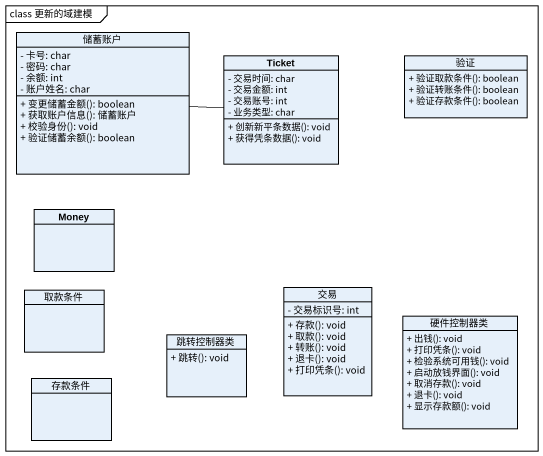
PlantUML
@startuml
mainframe class 更新的域建模
hide circle
hide empty members
skinparam classAttributeIconSize 0
class 储蓄账户 {
  - 卡号: char
  - 密码: char
  - 余额: int
  - 账户姓名: char
  + 变更储蓄金额(): boolean
  + 获取账户信息(): 储蓄账户
  + 校验身份(): void
  + 验证储蓄余额(): boolean
}
class Ticket {
  - 交易时间: char
  - 交易金额: int
  - 交易账号: int
  - 业务类型: char
  + 创新新平条数据(): void
  + 获得凭条数据(): void
}
class 验证 {
  + 验证取款条件(): boolean
  + 验证转账条件(): boolean
  + 验证存款条件(): boolean
}
class Money
class 取款条件
class 交易 {
  - 交易标识号: int
  + 存款(): void
  + 取款(): void
  + 转账(): void
  + 退卡(): void
  + 打印凭条(): void
}
class 跳转控制器类 {
  + 跳转(): void
}
class 硬件控制器类 {
  + 出钱(): void
  + 打印凭条(): void
  + 检验系统可用钱(): void
  + 启动放钱界面(): void
  + 取消存款(): void
  + 退卡(): void
  + 显示存款额(): void
}
class 存款条件
储蓄账户 -right- Ticket
@enduml
